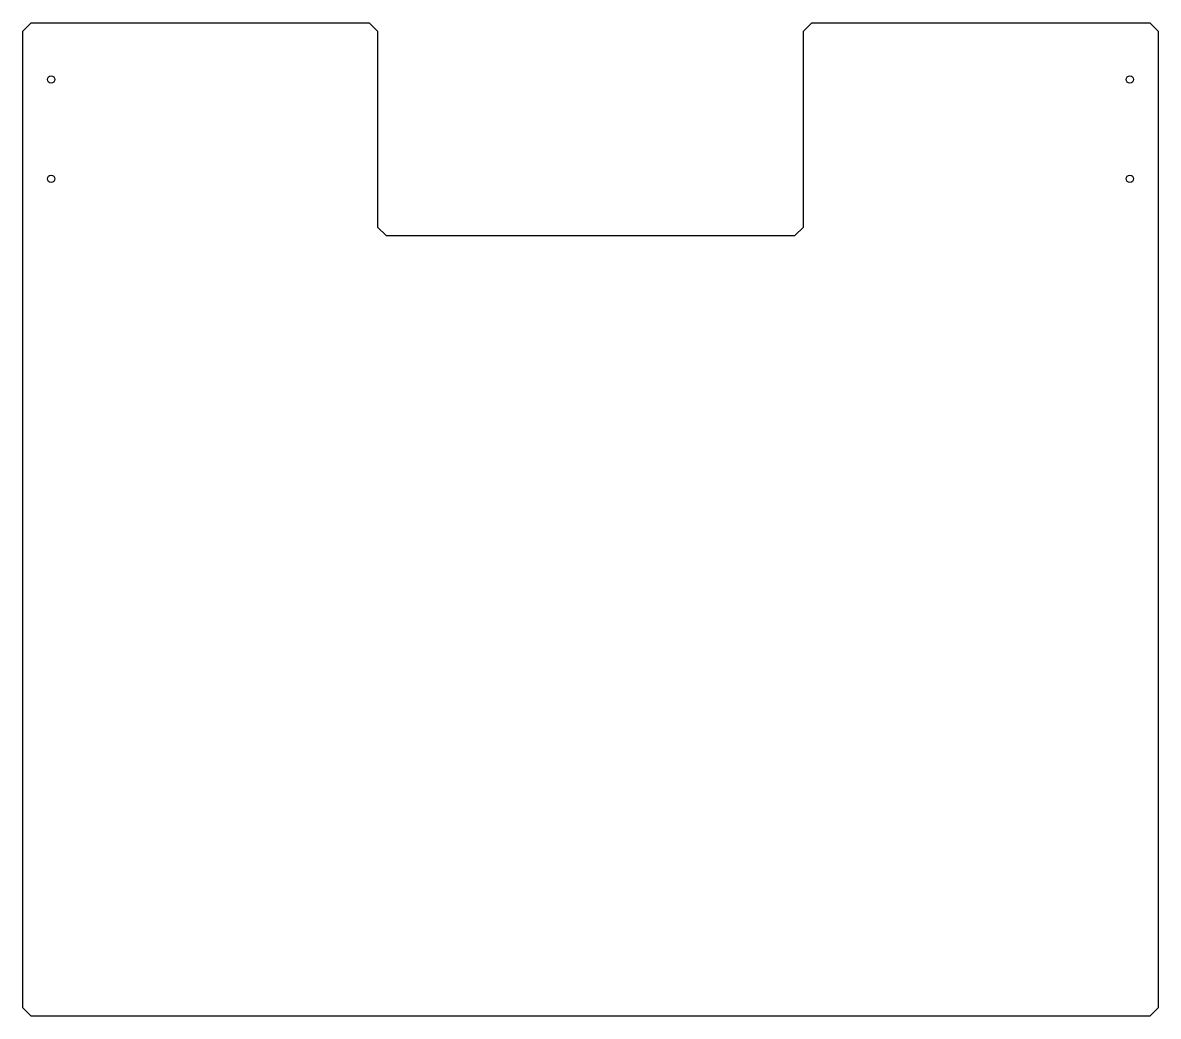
# Model space of a CAD drawing. Header units: millimetres. Extents: x -400 to 400, y -350 to 350.
import ezdxf

# ---------------------------------------------------------------- set-up
doc = ezdxf.new("R2010")
doc.units = ezdxf.units.MM
doc.layers.get('0').update_dxf_attribs({"linetype": 'CONTINUOUS'})

msp = doc.modelspace()

# ---------------------------------------------------------------- linework, layer by layer
msp.add_lwpolyline([(400, -344), (394, -350), (-394, -350), (-400, -344), (-400, 344), (-394, 350), (-156, 350), (-150, 344), (-150, 206), (-144, 200), (144, 200), (150, 206), (150, 344), (156, 350), (394, 350), (400, 344)], close=True)
for centre in [(-380, 310), (380, 310), (-380, 240), (380, 240)]:
    msp.add_circle(centre, 2.6)

doc.saveas('drawing.dxf')
